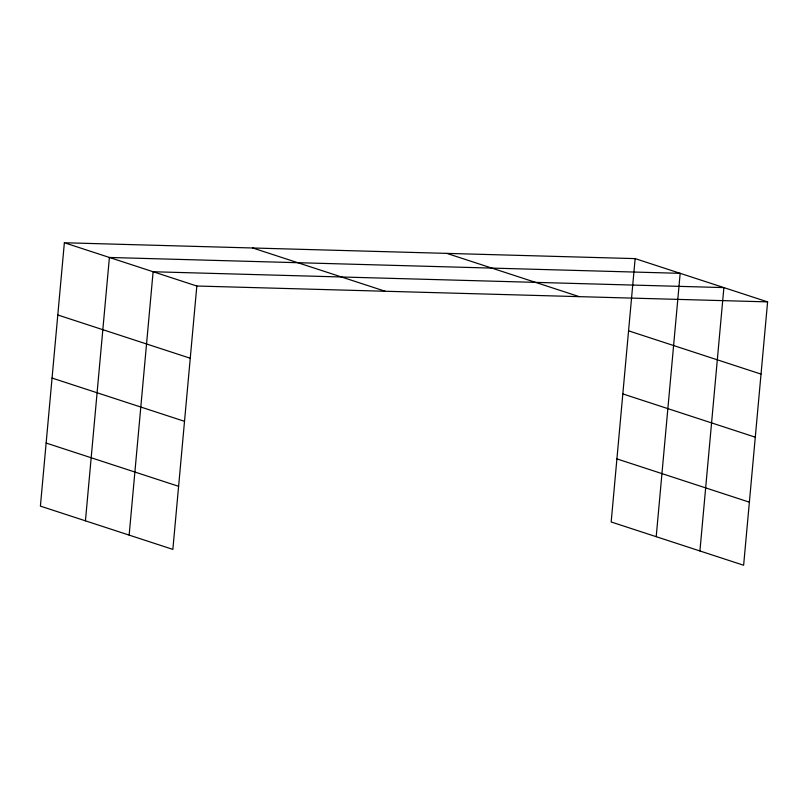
<?xml version="1.0" encoding="UTF-8"?>
<svg xmlns="http://www.w3.org/2000/svg" width="808" height="808" viewBox="0 0 808 808"><rect width="100%" height="100%" fill="white"/><g stroke="black" fill="none" stroke-linecap="round" stroke-linejoin="round"><path stroke-width="1.21" d="M64.367 242.754L40.4 506.121L172.862 549.389L196.829 286.022L64.367 242.754L635.139 258.611L767.6 301.879L743.633 565.246L611.171 521.978L635.139 258.611M85.436 520.837L109.403 257.469L680.174 273.326L656.207 536.684M129.149 535.108L153.116 271.751L723.887 287.598L699.92 550.965M196.829 286.022L767.6 301.879M446.784 253.379L579.245 296.647M628.563 330.826L761.025 374.094M252.722 247.985L385.184 291.254M622.827 393.91L755.288 437.179M616.908 458.894L749.37 502.162M57.792 314.979L190.264 358.247M52.055 378.053L184.517 421.321M46.137 443.047L178.608 486.315"/></g></svg>
